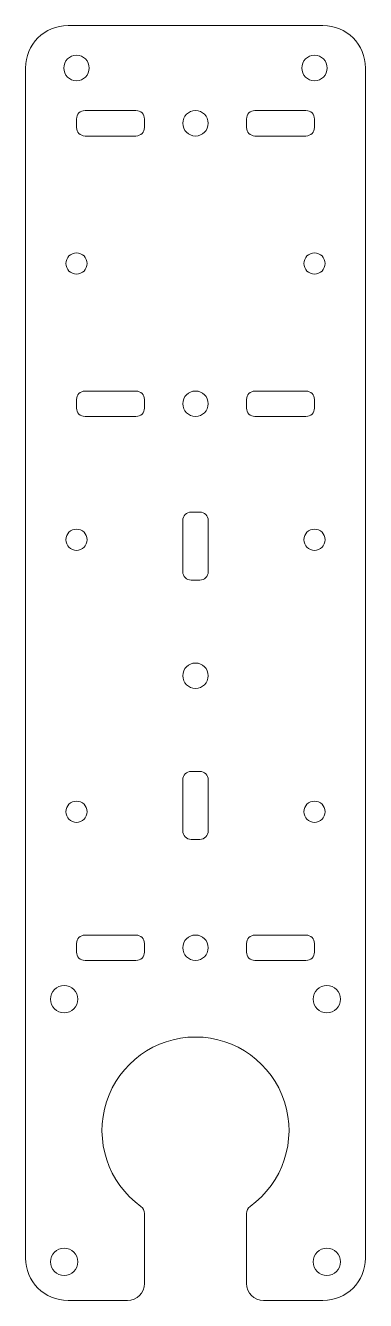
# Model space of a CAD drawing. Header units: millimetres. Extents: x -20 to 20, y -75 to 75.
import ezdxf

# ---------------------------------------------------------------- set-up
doc = ezdxf.new("R2010")
doc.units = ezdxf.units.MM

msp = doc.modelspace()

# ---------------------------------------------------------------- linework, layer by layer
at = {"color": 7, "linetype": 'Continuous', "lineweight": 15}
for p, q in [((-15, 75), (15, 75)), ((-20, 70), (-20, -70)), ((20, 70), (20, -70)), ((-13, 65), (-7, 65)), ((7, 65), (13, 65)), ((-14, 64), (-14, 63)), ((-6, 64), (-6, 63)), ((6, 64), (6, 63)), ((14, 64), (14, 63)), ((-13, 62), (-7, 62)), ((7, 62), (13, 62)), ((-13, 32), (-7, 32)), ((7, 32), (13, 32)), ((-14, 31), (-14, 30)), ((-6, 31), (-6, 30)), ((6, 31), (6, 30)), ((14, 31), (14, 30)), ((-13, 29), (-7, 29)), ((7, 29), (13, 29)), ((-1.5, 16.75), (-1.5, 10.75)), ((0.5, 17.75), (-0.5, 17.75)), ((1.5, 10.75), (1.5, 16.75)), ((-0.5, 9.75), (0.5, 9.75)), ((0.5, -12.75), (-0.5, -12.75)), ((-1.5, -13.75), (-1.5, -19.75)), ((1.5, -19.75), (1.5, -13.75)), ((-0.5, -20.75), (0.5, -20.75)), ((-14, -33), (-14, -34)), ((-13, -32), (-7, -32)), ((-6, -33), (-6, -34)), ((6, -33), (6, -34)), ((7, -32), (13, -32)), ((14, -33), (14, -34)), ((-13, -35), (-7, -35)), ((7, -35), (13, -35)), ((-6, -73), (-6, -64.75)), ((6, -73), (6, -64.75)), ((-15, -75), (-8, -75)), ((8, -75), (15, -75))]:
    msp.add_line(p, q, dxfattribs=at)
for centre, radius in [((-14, 70), 1.5), ((14, 70), 1.5), ((0, 63.5), 1.5), ((-14, 47), 1.25), ((14, 47), 1.25), ((0, 30.5), 1.5), ((-14, 14.5), 1.25), ((14, 14.5), 1.25), ((0, -1.5), 1.5), ((-14, -17.5), 1.25), ((14, -17.5), 1.25), ((0, -33.5), 1.5), ((-15.45, -39.55), 1.6), ((15.45, -39.55), 1.6), ((-15.45, -70.45), 1.6), ((15.45, -70.45), 1.6)]:
    msp.add_circle(centre, radius, dxfattribs=at)
for centre, radius, start, end in [((-15, 70), 5, 90, 180), ((15, 70), 5, 0, 90), ((-13, 64), 1, 90, 180), ((-7, 64), 1, 0, 90), ((7, 64), 1, 90, 180), ((13, 64), 1, 0, 90), ((-13, 63), 1, 180, 270), ((-7, 63), 1, 270, 0), ((7, 63), 1, 180, 270), ((13, 63), 1, 270, 0), ((-13, 31), 1, 90, 180), ((-7, 31), 1, 0, 90), ((7, 31), 1, 90, 180), ((13, 31), 1, 0, 90), ((-13, 30), 1, 180, 270), ((-7, 30), 1, 270, 0), ((7, 30), 1, 180, 270), ((13, 30), 1, 270, 0), ((-0.5, 16.75), 1, 90, 180), ((0.5, 16.75), 1, 0, 90), ((-0.5, 10.75), 1, 180, 270), ((0.5, 10.75), 1, 270, 0), ((-0.5, -13.75), 1, 90, 180), ((0.5, -13.75), 1, 0, 90), ((-0.5, -19.75), 1, 180, 270), ((0.5, -19.75), 1, 270, 0), ((-13, -33), 1, 90, 180), ((-7, -33), 1, 0, 90), ((7, -33), 1, 90, 180), ((13, -33), 1, 0, 90), ((-13, -34), 1, 180, 270), ((-7, -34), 1, 270, 0), ((7, -34), 1, 180, 270), ((13, -34), 1, 270, 0), ((0, -55), 11, 305.6853, 234.3147), ((-7, -64.75), 1, 0, 54.3147), ((7, -64.75), 1, 125.6853, 180), ((-15, -70), 5, 180, 270), ((15, -70), 5, 270, 0), ((-8, -73), 2, 270, 0), ((8, -73), 2, 180, 270)]:
    msp.add_arc(centre, radius, start, end, dxfattribs=at)

doc.saveas('drawing.dxf')
